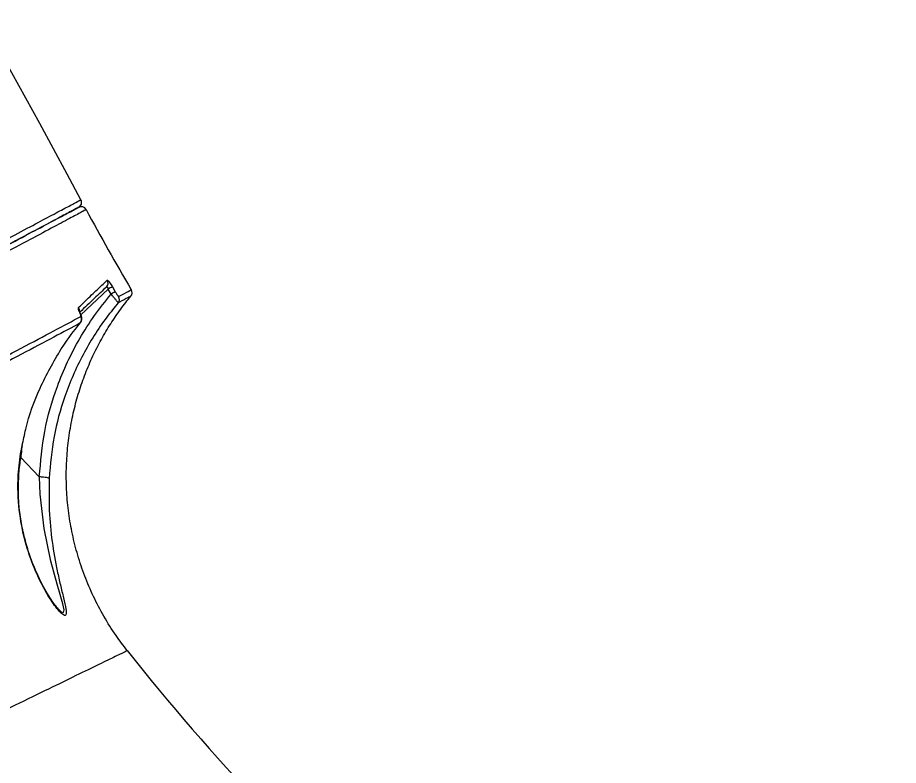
# Model space of a CAD drawing. Header units: millimetres. Extents: x -10374 to 11119, y -8221 to 9433.
# Drawn here: x -587.5 to -431.1, y -1744.8 to -1612.2 of the extents above; entities that cross this region are included whole.
import ezdxf

# ---------------------------------------------------------------- set-up
doc = ezdxf.new("R2010")
doc.units = ezdxf.units.MM
for name, color, linetype in [('DIKOM_ОБЪЕКТ', 7, 'Continuous'), ('DIKOM_РАЗМЕР_ЗОНА', 7, 'Continuous'), ('DIKOM_РАЗМЕР_ОБЪЕКТА', 7, 'Continuous')]:
    doc.layers.add(name, color=color, linetype=linetype)
doc.styles.add('style1', font='arial.ttf', dxfattribs={"width": 0.8})
doc.dimstyles.new('1-50', dxfattribs={"dimtxt": 300, "dimasz": 200, "dimexe": 100, "dimexo": 0, "dimgap": 100, "dimtad": 0, "dimdec": 0, "dimtxsty": 'style1', "dimcen": 0, "dimclrd": 7, "dimclre": 7, "dimadec": 1, "dimazin": 2, "dimtfac": 1, "dimtdec": 0, "dimtmove": 1, "dimatfit": 3, "dimfxl": 0, "dimlwd": 25, "dimlwe": 18, "dimarcsym": 0})

# ---------------------------------------------------------------- blocks, each defined once
blk = doc.blocks.new('*D16')
at = {"layer": 'Defpoints', "color": 0, "transparency": 16777216}
for p in [(-9045.1, 5161.67), (3694.49, 5161.67), (1813.16, -6719.94)]:
    blk.add_point(p, dxfattribs=at)
at = {"layer": 'DIKOM_РАЗМЕР_ОБЪЕКТА', "color": 7, "lineweight": 18, "transparency": 16777216}
for p, q in [((3694.49, 5161.67), (-9145.1, 5161.67)), ((1813.16, -6719.94), (-9145.1, -6719.94))]:
    blk.add_line(p, q, dxfattribs=at)
at = {"layer": 'DIKOM_РАЗМЕР_ОБЪЕКТА', "color": 7, "lineweight": 25, "transparency": 16777216}
for p, q in [((-9045.1, 4961.67), (-9045.1, -0.45)), ((-9045.1, -6519.94), (-9045.1, -1080.23))]:
    blk.add_line(p, q, dxfattribs=at)
at = {"layer": 'DIKOM_РАЗМЕР_ОБЪЕКТА', "color": 7, "transparency": 16777216}
for points in [[(-9078.43, 4961.67), (-9011.76, 4961.67), (-9045.1, 5161.67)], [(-9078.43, -6519.94), (-9011.76, -6519.94), (-9045.1, -6719.94)]]:
    blk.add_solid(points, dxfattribs=at)
at = {"layer": 'DIKOM_РАЗМЕР_ОБЪЕКТА', "color": 0, "transparency": 16777216, "insert": (-9045.1, -540.34), "char_height": 300, "attachment_point": 5, "rotation": 90, "style": 'style1'}
blk.add_mtext('11900', dxfattribs=at)
blk = doc.blocks.new('*D15')
at = {"layer": 'Defpoints', "color": 0, "transparency": 16777216}
for p in [(-5227.87, 8308.78), (9119.43, -1150.4), (-5227.87, -1991.82)]:
    blk.add_point(p, dxfattribs=at)
at = {"layer": 'DIKOM_РАЗМЕР_ОБЪЕКТА', "color": 7, "lineweight": 18, "transparency": 16777216}
for p, q in [((-5227.87, -1991.82), (-5227.87, 8408.78)), ((9119.43, -1150.4), (9119.43, 8408.78))]:
    blk.add_line(p, q, dxfattribs=at)
at = {"layer": 'DIKOM_РАЗМЕР_ОБЪЕКТА', "color": 7, "lineweight": 25, "transparency": 16777216}
for p, q in [((-5027.87, 8308.78), (187.44, 8308.78)), ((8919.43, 8308.78), (1267.22, 8308.78))]:
    blk.add_line(p, q, dxfattribs=at)
at = {"layer": 'DIKOM_РАЗМЕР_ОБЪЕКТА', "color": 7, "transparency": 16777216}
for points in [[(-5027.87, 8342.11), (-5027.87, 8275.44), (-5227.87, 8308.78)], [(8919.43, 8342.11), (8919.43, 8275.44), (9119.43, 8308.78)]]:
    blk.add_solid(points, dxfattribs=at)
at = {"layer": 'DIKOM_РАЗМЕР_ОБЪЕКТА', "color": 0, "transparency": 16777216, "insert": (727.33, 8308.78), "char_height": 300, "attachment_point": 5, "style": 'style1'}
blk.add_mtext('14350', dxfattribs=at)
blk = doc.blocks.new('*D14')
at = {"layer": 'Defpoints', "color": 0, "transparency": 16777216}
for p in [(-7515.85, 9236.32), (11119.43, -1423.4), (-7515.85, -2401.58)]:
    blk.add_point(p, dxfattribs=at)
at = {"layer": 'DIKOM_РАЗМЕР_ЗОНА', "color": 7, "lineweight": 18, "transparency": 16777216}
for p, q in [((-7515.85, -2401.58), (-7515.85, 9336.32)), ((11119.43, -1423.4), (11119.43, 9336.32))]:
    blk.add_line(p, q, dxfattribs=at)
at = {"layer": 'DIKOM_РАЗМЕР_ЗОНА', "color": 7, "lineweight": 25, "transparency": 16777216}
for p, q in [((-7315.85, 9236.32), (77.56, 9236.32)), ((10919.43, 9236.32), (1157.34, 9236.32))]:
    blk.add_line(p, q, dxfattribs=at)
at = {"layer": 'DIKOM_РАЗМЕР_ЗОНА', "color": 7, "transparency": 16777216}
for points in [[(-7315.85, 9269.65), (-7315.85, 9202.98), (-7515.85, 9236.32)], [(10919.43, 9269.65), (10919.43, 9202.98), (11119.43, 9236.32)]]:
    blk.add_solid(points, dxfattribs=at)
at = {"layer": 'DIKOM_РАЗМЕР_ЗОНА', "color": 0, "transparency": 16777216, "insert": (617.45, 9236.32), "char_height": 300, "attachment_point": 5, "style": 'style1'}
blk.add_mtext('18650', dxfattribs=at)
blk = doc.blocks.new('*D13')
at = {"layer": 'Defpoints', "color": 0, "transparency": 16777216}
for p in [(-10176.97, 7112.81), (3082.33, 7112.81), (2015.48, -8221.4)]:
    blk.add_point(p, dxfattribs=at)
at = {"layer": 'DIKOM_РАЗМЕР_ЗОНА', "color": 7, "lineweight": 18, "transparency": 16777216}
for p, q in [((3082.33, 7112.81), (-10276.97, 7112.81)), ((2015.48, -8221.4), (-10276.97, -8221.4))]:
    blk.add_line(p, q, dxfattribs=at)
at = {"layer": 'DIKOM_РАЗМЕР_ЗОНА', "color": 7, "lineweight": 25, "transparency": 16777216}
for p, q in [((-10176.97, 6912.81), (-10176.97, -14.41)), ((-10176.97, -8021.4), (-10176.97, -1094.19))]:
    blk.add_line(p, q, dxfattribs=at)
at = {"layer": 'DIKOM_РАЗМЕР_ЗОНА', "color": 7, "transparency": 16777216}
for points in [[(-10210.3, 6912.81), (-10143.64, 6912.81), (-10176.97, 7112.81)], [(-10210.3, -8021.4), (-10143.64, -8021.4), (-10176.97, -8221.4)]]:
    blk.add_solid(points, dxfattribs=at)
at = {"layer": 'DIKOM_РАЗМЕР_ЗОНА', "color": 0, "transparency": 16777216, "insert": (-10176.97, -554.3), "char_height": 300, "attachment_point": 5, "rotation": 90, "style": 'style1'}
blk.add_mtext('15300', dxfattribs=at)

msp = doc.modelspace()

# ---------------------------------------------------------------- linework, layer by layer
at = {"layer": 'DIKOM_ОБЪЕКТ', "color": 7, "linetype": 'Continuous', "lineweight": 15}
for p, q in [((-570.63, -1659.93), (-570.12, -1660.81)), ((-571.37, -1660.32), (-576.21, -1664.91)), ((-570.86, -1661.2), (-571.37, -1660.32)), ((-567.37, -1661.57), (-567.4, -1661.59)), ((-569.35, -1662.63), (-569.61, -1662.76)), ((-586.84, -1689.04), (-586.64, -1688.1)), ((-586.77, -1689), (-586.59, -1688.06)), ((-583.6, -1693.62), (-586.86, -1690.19))]:
    msp.add_line(p, q, dxfattribs=at)
at = {"layer": 'DIKOM_ОБЪЕКТ', "color": 7, "linetype": 'Continuous', "lineweight": 15, "flags": 128}
for points in [[(-576.4, -1664.51), (-576.35, -1664.57), (-576.34, -1664.59)], [(-580.18, -1717.09), (-579.97, -1717.34), (-579.72, -1717.55), (-579.28, -1717.69), (-579.2, -1717.24), (-579.41, -1716.17), (-579.89, -1714.51), (-580.45, -1712.65), (-581.57, -1708.58), (-582.76, -1702.8), (-583.46, -1696.67), (-583.59, -1693.63), (-583.59, -1693.63), (-583.59, -1693.63)]]:
    msp.add_lwpolyline(points, dxfattribs=at)
at = {"layer": 'DIKOM_ОБЪЕКТ', "color": 7, "linetype": 'Continuous', "lineweight": 15}
for centre, radius, start, end in [((-1644.11, -2213.4), 1210, 28.04739, 58.95261), ((-577.1, -1644.93), 1, 298, 28.0474), ((-577.1, -1644.93), 1, 297.9903, 28.0683), ((-576.16, -1646.7), 1, 28.1344, 118), ((-249.06, -1471.64), 370, 208.1545, 210.6786), ((-572.39, -1659.23), 0.995, 313.683, 30.4356), ((-567.86, -1666.08), 6.74, 114.2499, 121.3496), ((-567.29, -1667.03), 6.84, 114.4867, 121.4867), ((-568.13, -1660.93), 1, 320.0282, 30.7239), ((-570.38, -1662.13), 1, 320.566, 30.7253), ((-577.49, -1664.07), 1, 356.3125, 31.0843), ((-577.1, -1665.7), 1, 321.0482, 30.8825), ((-249.06, -1471.64), 407, 218.4024, 228.5984), ((-249.06, -1471.64), 579.13, 208.09885, 238.90115)]:
    msp.add_arc(centre, radius, start, end, dxfattribs=at)
for points, knots in [([(-1131.71, -1939.82), (-1128.18, -1937.95), (-1118.61, -1932.86), (-1102.52, -1924.3), (-1083.34, -1914.1), (-1063.7, -1903.66), (-1043.69, -1893.02), (-1023.41, -1882.24), (-1002.92, -1871.34), (-982.25, -1860.35), (-961.44, -1849.29), (-940.55, -1838.18), (-919.68, -1827.08), (-898.92, -1816.05), (-878.36, -1805.11), (-858.01, -1794.29), (-837.91, -1783.61), (-818.13, -1773.09), (-798.75, -1762.78), (-779.86, -1752.74), (-761.54, -1743), (-743.81, -1733.57), (-726.7, -1724.47), (-710.25, -1715.73), (-694.55, -1707.38), (-679.66, -1699.46), (-665.63, -1692), (-652.52, -1685.03), (-640.32, -1678.55), (-629.07, -1672.56), (-618.81, -1667.11), (-609.59, -1662.21), (-601.84, -1658.08), (-595.39, -1654.66), (-590.09, -1651.84), (-585.61, -1649.46), (-581.98, -1647.53), (-579.23, -1646.06), (-577.35, -1645.06), (-576.39, -1644.55), (-576.27, -1644.49), (-576.22, -1644.46)], [0, 0, 0, 0, 0.015653, 0.04249, 0.069411, 0.096376, 0.123341, 0.150263, 0.1771, 0.203937, 0.230859, 0.257824, 0.284788, 0.31171, 0.338547, 0.365384, 0.392306, 0.41927, 0.446235, 0.473157, 0.499994, 0.526831, 0.553753, 0.580717, 0.607682, 0.634604, 0.661441, 0.688278, 0.715199, 0.742164, 0.769129, 0.79605, 0.822888, 0.845967, 0.869168, 0.892397, 0.915626, 0.938828, 0.961588, 0.984348, 1, 1, 1, 1]), ([(-576.63, -1645.81), (-576.68, -1645.84), (-576.81, -1645.91), (-578, -1646.54), (-580.48, -1647.86), (-584.13, -1649.8), (-588.92, -1652.34), (-594.81, -1655.48), (-601.81, -1659.2), (-609.93, -1663.52), (-619.12, -1668.41), (-629.36, -1673.85), (-640.58, -1679.82), (-652.75, -1686.29), (-665.83, -1693.24), (-679.82, -1700.68), (-694.68, -1708.58), (-710.35, -1716.91), (-726.75, -1725.63), (-743.82, -1734.71), (-761.51, -1744.11), (-779.79, -1753.84), (-798.63, -1763.85), (-817.97, -1774.13), (-837.71, -1784.63), (-857.75, -1795.29), (-878.05, -1806.08), (-898.57, -1816.99), (-919.27, -1828), (-940.09, -1839.07), (-960.93, -1850.15), (-981.7, -1861.19), (-1001.02, -1871.46), (-1018.87, -1880.96), (-1035.3, -1889.69), (-1051.53, -1898.32), (-1067.74, -1906.94), (-1083.87, -1915.52), (-1099.88, -1924.03), (-1115.59, -1932.38), (-1125.73, -1937.77), (-1130.8, -1940.47)], [0, 0, 0, 0, 0.015652, 0.042489, 0.069411, 0.096375, 0.12334, 0.150262, 0.177099, 0.203936, 0.230857, 0.257822, 0.284787, 0.311709, 0.338545, 0.365382, 0.392304, 0.419269, 0.446234, 0.473155, 0.499992, 0.52683, 0.553751, 0.580716, 0.607681, 0.634602, 0.66144, 0.688276, 0.715198, 0.742163, 0.769128, 0.796049, 0.822886, 0.844632, 0.866401, 0.888169, 0.909915, 0.932423, 0.954957, 0.977491, 1, 1, 1, 1]), ([(-760.84, -1743.76), (-757.37, -1741.92), (-748.03, -1736.95), (-733.3, -1729.12), (-716.87, -1720.38), (-700.99, -1711.93), (-685.74, -1703.83), (-671.19, -1696.09), (-657.67, -1688.9), (-645.19, -1682.26), (-633.75, -1676.18), (-623.16, -1670.56), (-613.51, -1665.42), (-604.85, -1660.82), (-597.36, -1656.84), (-591.06, -1653.48), (-585.9, -1650.74), (-581.8, -1648.56), (-578.85, -1646.99), (-576.98, -1646), (-576.75, -1645.87), (-576.63, -1645.81)], [0, 0, 0, 0, 0.031306, 0.084338, 0.137411, 0.190443, 0.245015, 0.299632, 0.354205, 0.407236, 0.460309, 0.513341, 0.567913, 0.62253, 0.677102, 0.730134, 0.783207, 0.836239, 0.890811, 0.945428, 1, 1, 1, 1]), ([(-575.28, -1646.22), (-575.28, -1646.22), (-575.28, -1646.22), (-575.68, -1646.44), (-577.45, -1647.38), (-580.39, -1648.94), (-584.47, -1651.11), (-589.67, -1653.88), (-595.99, -1657.24), (-603.45, -1661.2), (-612.01, -1665.75), (-621.62, -1670.86), (-632.25, -1676.52), (-643.85, -1682.68), (-655.8, -1689.04), (-667.95, -1695.5), (-680.16, -1701.99), (-693.02, -1708.83), (-706.47, -1715.98), (-720.39, -1723.38), (-734.74, -1731.01), (-747.92, -1738.02), (-756.45, -1742.56), (-759.93, -1744.41)], [0, 0, 0, 0, 0, 0.053674, 0.107516, 0.161445, 0.215373, 0.269215, 0.322889, 0.376562, 0.430404, 0.484333, 0.538261, 0.592104, 0.645776, 0.691932, 0.738333, 0.784789, 0.831244, 0.877644, 0.923169, 0.968693, 1, 1, 1, 1]), ([(-576.63, -1663.56), (-576.53, -1663.46), (-576, -1662.96), (-574.73, -1661.75), (-573.02, -1660.13), (-572.03, -1659.19), (-571.53, -1658.72)], [0, 0, 0, 0, 0.048062, 0.240325, 0.61988, 1, 1, 1, 1]), ([(-571.7, -1659.95), (-572.36, -1660.57), (-573.58, -1661.73), (-575.51, -1663.56), (-576.41, -1664.42)], [0, 0, 0, 0, 0.533811, 1, 1, 1, 1]), ([(-571.37, -1660.32), (-571.38, -1660.27), (-571.39, -1660.18), (-571.43, -1660.08), (-571.47, -1660), (-571.5, -1659.96), (-571.55, -1659.92), (-571.58, -1659.9), (-571.64, -1659.9), (-571.67, -1659.93), (-571.7, -1659.95)], [0, 0, 0, 0, 0.179416, 0.319157, 0.369128, 0.516694, 0.556393, 0.716633, 0.765627, 1, 1, 1, 1]), ([(-571.53, -1658.72), (-571.51, -1658.72), (-571.46, -1658.72), (-571.3, -1658.91), (-571.08, -1659.2), (-570.85, -1659.56), (-570.7, -1659.81), (-570.63, -1659.93)], [0, 0, 0, 0, 0.213149, 0.426471, 0.63061, 0.828957, 1, 1, 1, 1]), ([(-583.6, -1693.62), (-583.36, -1690.92), (-582.89, -1685.45), (-580.91, -1678.66), (-578.65, -1673.22), (-576.45, -1669.02), (-573.88, -1664.97), (-571.87, -1662.46), (-570.86, -1661.2)], [0, 0, 0, 0, 0.228249, 0.462054, 0.59449, 0.726934, 0.863465, 1, 1, 1, 1]), ([(-567.99, -1724.44), (-568.67, -1723.57), (-570.17, -1721.63), (-572.17, -1718.41), (-574.03, -1714.88), (-575.58, -1711.25), (-576.82, -1707.56), (-577.77, -1703.83), (-578.42, -1700.09), (-578.78, -1696.35), (-578.85, -1692.64), (-578.66, -1688.99), (-578.21, -1685.41), (-577.52, -1681.92), (-576.6, -1678.54), (-575.46, -1675.3), (-574.13, -1672.19), (-572.62, -1669.24), (-570.97, -1666.47), (-569.23, -1663.91), (-567.97, -1662.33), (-567.36, -1661.58)], [0, 0, 0, 0, 0.0488, 0.108252, 0.166914, 0.224832, 0.28204, 0.338555, 0.394388, 0.449538, 0.504001, 0.557761, 0.610794, 0.663069, 0.71454, 0.765154, 0.814838, 0.863504, 0.91104, 0.957311, 1, 1, 1, 1]), ([(-569.61, -1662.76), (-569.62, -1662.74), (-569.66, -1662.68), (-569.88, -1662.39), (-570.21, -1661.99), (-570.55, -1661.57), (-570.78, -1661.3), (-570.86, -1661.2)], [0, 0, 0, 0, 0.219362, 0.438846, 0.655992, 0.873262, 1, 1, 1, 1]), ([(-570.12, -1660.81), (-570.07, -1660.89), (-569.97, -1661.06), (-569.82, -1661.29), (-569.68, -1661.48), (-569.57, -1661.61), (-569.54, -1661.61), (-569.52, -1661.62)], [0, 0, 0, 0, 0.17993, 0.380103, 0.581239, 0.790714, 1, 1, 1, 1]), ([(-569.52, -1661.62), (-568.91, -1661.29), (-567.68, -1660.64), (-567.09, -1660.32), (-567.28, -1660.42), (-567.28, -1660.43)], [0, 0, 0, 0, 0.496995, 0.99399, 1, 1, 1, 1]), ([(-567.4, -1661.59), (-567.48, -1661.63), (-567.63, -1661.71), (-568.8, -1662.33), (-569.35, -1662.63)], [0, 0, 0, 0, 0.522709, 1, 1, 1, 1]), ([(-569.61, -1662.76), (-570.29, -1663.6), (-572.63, -1666.47), (-576.05, -1671.93), (-579.16, -1679.08), (-581.21, -1686.48), (-581.63, -1691.42), (-581.85, -1693.91)], [0, 0, 0, 0, 0.094922, 0.327622, 0.56573, 0.780599, 1, 1, 1, 1]), ([(-576.4, -1664.51), (-576.46, -1664.37), (-576.59, -1664.09), (-576.68, -1663.76), (-576.67, -1663.6), (-576.64, -1663.56), (-576.63, -1663.56)], [0, 0, 0, 0, 0.30545, 0.611478, 0.912572, 1, 1, 1, 1]), ([(-576.34, -1664.58), (-576.35, -1664.55), (-576.41, -1664.43), (-576.47, -1664.27), (-576.51, -1664.14), (-576.51, -1664.13), (-576.52, -1664.12)], [0, 0, 0, 0, 0.139323, 0.525516, 0.81033, 1, 1, 1, 1]), ([(-576.3, -1666.31), (-576.24, -1666.22), (-576.12, -1666.05), (-576.05, -1665.76), (-576.05, -1665.48), (-576.11, -1665.12), (-576.24, -1664.77), (-576.38, -1664.5), (-576.42, -1664.42)], [0, 0, 0, 0, 0.150981, 0.284122, 0.416128, 0.579567, 0.870222, 1, 1, 1, 1]), ([(-576.25, -1665.19), (-576.24, -1665.18), (-576.21, -1665.16), (-576.21, -1665.05), (-576.27, -1664.82), (-576.36, -1664.62), (-576.4, -1664.51)], [0, 0, 0, 0, 0.108544, 0.398401, 0.699727, 1, 1, 1, 1]), ([(-601.12, -1678.41), (-598.51, -1677.02), (-593.3, -1674.25), (-586.65, -1670.72), (-580.82, -1667.62), (-577.77, -1666), (-576.25, -1665.19)], [0, 0, 0, 0, 0.248617, 0.497233, 0.748617, 1, 1, 1, 1]), ([(-576.33, -1666.33), (-577.83, -1667.13), (-580.84, -1668.73), (-586.63, -1671.81), (-593.28, -1675.34), (-598.54, -1678.14), (-601.18, -1679.54)], [0, 0, 0, 0, 0.248616, 0.497231, 0.748616, 1, 1, 1, 1]), ([(-579.72, -1670.92), (-578.79, -1669.57), (-577.71, -1668), (-576.49, -1666.53), (-576.33, -1666.33)], [0, 0, 0, 0, 0.866623, 1, 1, 1, 1]), ([(-586.64, -1688.1), (-586.44, -1687.12), (-585.72, -1683.61), (-583.66, -1677.7), (-581.05, -1673.2), (-579.72, -1670.92)], [0, 0, 0, 0, 0.16104, 0.575236, 1, 1, 1, 1]), ([(-580.42, -1710.32), (-580.24, -1711.16), (-579.86, -1712.84), (-579.29, -1715.15), (-578.86, -1716.98), (-578.76, -1718.1), (-579.11, -1718.34), (-579.83, -1717.75), (-580.67, -1716.74), (-581.91, -1714.98), (-583.5, -1712.17), (-585.29, -1708), (-586.73, -1703.05), (-587.4, -1697.98), (-587.43, -1693.24), (-587.04, -1690.45), (-586.84, -1689.04)], [0, 0, 0, 0, 0.058611, 0.117135, 0.177146, 0.219463, 0.262185, 0.307918, 0.349583, 0.392197, 0.491423, 0.592661, 0.712622, 0.835726, 0.91684, 1, 1, 1, 1]), ([(-587.28, -1694.97), (-587.27, -1694.55), (-587.26, -1693.21), (-587.05, -1691.22), (-586.77, -1689.64), (-586.66, -1689.01)], [0, 0, 0, 0, 0.213683, 0.690627, 1, 1, 1, 1]), ([(-586.84, -1689.04), (-586.83, -1689.03), (-586.81, -1689.02), (-586.82, -1689.01), (-586.82, -1689)], [0, 0, 0, 0, 0.369188, 1, 1, 1, 1]), ([(-583.59, -1693.63), (-583.59, -1693.63), (-583.59, -1693.63), (-583.59, -1693.63), (-583.59, -1693.62), (-583.6, -1693.62)], [0, 0, 0, 0, 0.331237, 0.780762, 1, 1, 1, 1]), ([(-581.85, -1693.91), (-581.85, -1693.91), (-581.88, -1693.88), (-581.99, -1693.83), (-582.29, -1693.76), (-582.85, -1693.68), (-583.33, -1693.65), (-583.59, -1693.63)], [0, 0, 0, 0, 0.051304, 0.196588, 0.449264, 0.701833, 1, 1, 1, 1]), ([(-581.85, -1693.91), (-581.88, -1695.81), (-581.93, -1699.66), (-581.39, -1705.2), (-580.75, -1708.62), (-580.42, -1710.32)], [0, 0, 0, 0, 0.327175, 0.663662, 1, 1, 1, 1]), ([(-580.2, -1717.1), (-580.24, -1717.05), (-580.39, -1716.9), (-580.78, -1716.43), (-581.39, -1715.58), (-582.18, -1714.35), (-583.13, -1712.65), (-584.14, -1710.56), (-585.13, -1708.1), (-586.02, -1705.3), (-586.73, -1702.3), (-587.16, -1699.35), (-587.34, -1696.92), (-587.3, -1695.5), (-587.28, -1694.97)], [0, 0, 0, 0, 0.019926, 0.062009, 0.114061, 0.192654, 0.27854, 0.376004, 0.489122, 0.606556, 0.730067, 0.84864, 0.94343, 1, 1, 1, 1]), ([(-568.1, -1724.52), (-568.13, -1724.54), (-568.2, -1724.57), (-569.72, -1725.31), (-572.42, -1726.62), (-576.29, -1728.5), (-581.16, -1730.87), (-586.95, -1733.69), (-593.79, -1737.04), (-601.7, -1740.93), (-610.68, -1745.35), (-620.46, -1750.19), (-630.97, -1755.41), (-642.11, -1760.96), (-654.13, -1766.97), (-667.02, -1773.45), (-680.72, -1780.35), (-690.43, -1785.26), (-695.28, -1787.71)], [0, 0, 0, 0, 0.051487, 0.116812, 0.183076, 0.249339, 0.311575, 0.37386, 0.436097, 0.500147, 0.564249, 0.6283, 0.68941, 0.750565, 0.811676, 0.874434, 0.937241, 1, 1, 1, 1])]:
    msp.add_open_spline(points, degree=3, knots=knots, dxfattribs=at)

# ---------------------------------------------------------------- dimensions: what is measured, and where the dimension line sits
at = {"layer": 'DIKOM_РАЗМЕР_ЗОНА'}
for base, p1, p2, angle, text, picture, middle in [((-7515.85, 9236.32), (11119.43, -1423.4), (-7515.85, -2401.58), 180, '18650', '*D14', (617.45, 9236.32)), ((-10176.97, 7112.81), (2015.48, -8221.4), (3082.33, 7112.81), 270, '15300', '*D13', (-10176.97, -554.3))]:
    dim = msp.add_linear_dim(base=base, p1=p1, p2=p2, angle=angle, text=text, dimstyle='1-50', override={"dimscale": 1, "dimtix": 0, "dimtofl": 1, "dimtmove": 1, "dimatfit": 3}, dxfattribs=at)
    dim.commit()
    dim.dimension.update_dxf_attribs({"geometry": picture, "text_midpoint": middle, "dimtype": 160})
at = {"layer": 'DIKOM_РАЗМЕР_ОБЪЕКТА'}
for base, p1, p2, angle, text, picture, middle in [((-5227.87, 8308.78), (9119.43, -1150.4), (-5227.87, -1991.82), 180, '14350', '*D15', (727.33, 8308.78)), ((-9045.1, 5161.67), (1813.16, -6719.94), (3694.49, 5161.67), 270, '11900', '*D16', (-9045.1, -540.34))]:
    dim = msp.add_linear_dim(base=base, p1=p1, p2=p2, angle=angle, text=text, dimstyle='1-50', override={"dimscale": 1, "dimtix": 0, "dimtofl": 1, "dimtmove": 1, "dimatfit": 3}, dxfattribs=at)
    dim.commit()
    dim.dimension.update_dxf_attribs({"geometry": picture, "text_midpoint": middle, "dimtype": 160})

doc.saveas('drawing.dxf')
